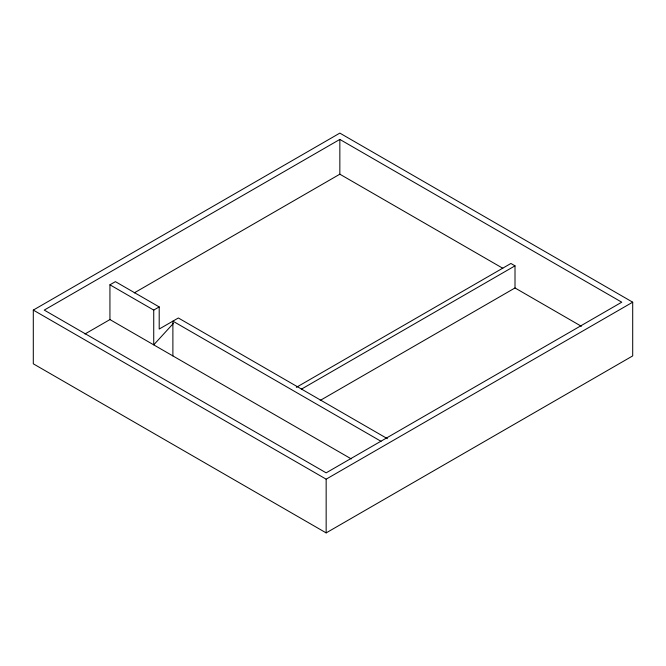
<?xml version="1.0" encoding="UTF-8"?>
<svg xmlns="http://www.w3.org/2000/svg" width="666" height="666" viewBox="0 0 666 666"><rect width="100%" height="100%" fill="white"/><g stroke="black" fill="none" stroke-linecap="round" stroke-linejoin="round"><path stroke-width="1" d="M173.568 323.21L153.729 344.855L153.729 310.09L109.932 284.807L109.932 319.572L351.298 458.916M33.3 310.09L339.843 133.108L632.7 302.189L632.7 355.91L326.157 532.892L33.3 363.811L33.3 310.09L326.157 479.17L632.7 302.189M339.843 139.427L44.247 310.09L326.157 472.843L621.753 302.189L339.843 139.427L339.843 174.192L134.266 292.882M109.932 284.807L115.409 281.643L159.199 306.926L159.199 329.046L178.363 317.99L387.404 438.678M84.948 333.999L109.932 319.572M153.729 310.09L159.199 306.926M296.345 387.346L510.905 263.47L515.009 265.842L515.009 287.962L320.204 400.433M301.348 389.194L515.009 265.842M339.843 174.192L502.805 268.273M515.009 287.962L581.385 326.29M381.035 441.317L172.885 321.145L172.885 355.91M326.157 479.17L326.157 532.892"/></g></svg>
